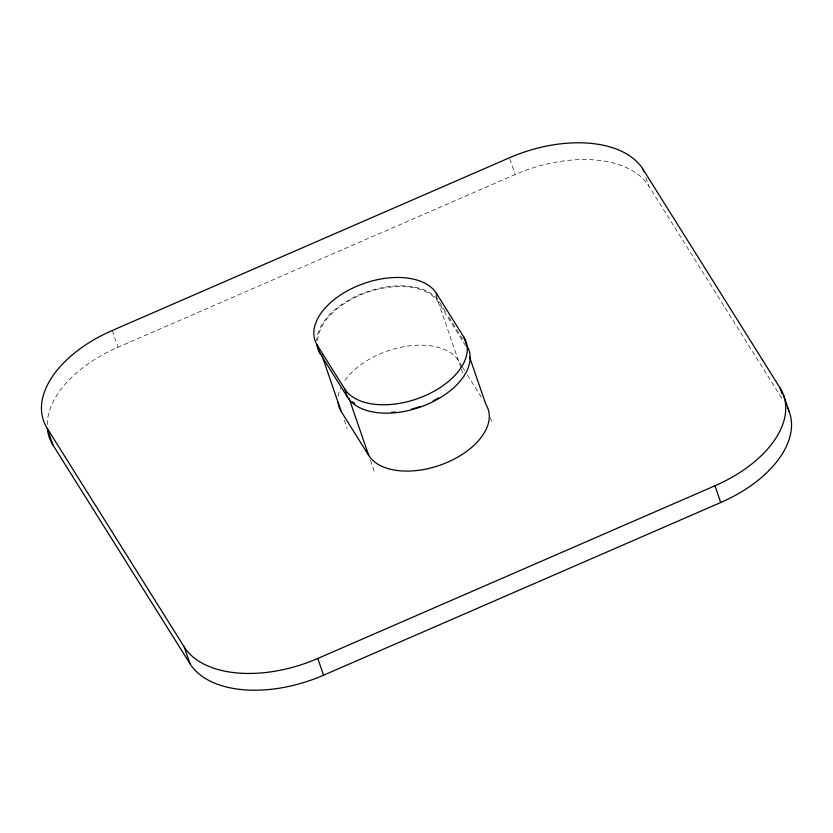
<?xml version="1.0" encoding="UTF-8"?>
<svg xmlns="http://www.w3.org/2000/svg" width="833" height="833" viewBox="0 0 833 833"><rect width="100%" height="100%" fill="white"/><g stroke="black" fill="none" stroke-linecap="round" stroke-linejoin="round"><path stroke-width="0.62" stroke-dasharray="4.17 3.12" d="M47.231 424.601A108.925 63.412 -19 0 1 118.015 347.236L515.211 174.534A108.925 63.412 -19 0 1 648.772 186.019L783.041 400.277M445.478 311.573L439.303 301.733A65.359 38.047 -19 0 0 369.821 290.842A65.359 38.047 -19 0 0 316.707 340.77M448.904 317.04L463.294 339.999M465.72 345.893L438.314 302.16A64.266 37.412 -19 0 0 368.321 291.998A64.266 37.412 -19 0 0 317.8 342.665M461.93 366.249L458.504 360.783A64.266 37.412 -19 0 0 403.661 346.715A64.266 37.412 -19 0 0 344.196 381.472M462.607 367.343L464.668 370.623M467.407 374.996L481.797 397.955M645.887 177.637L648.772 186.019M509.858 158.978L515.211 174.534M490.439 417.677L491.678 421.269M435.846 294.986L460.972 367.967M461.388 369.165L463.856 376.339M370.383 460.253L374.496 472.217M344.206 420.113L347.09 428.485M112.247 330.493L118.015 347.236M338.208 396.144A64.266 37.412 -19 0 1 340.635 387.918"/><path stroke-width="1.25" d="M47.2 428.329L184.228 646.981A108.925 63.412 -19 0 0 317.789 658.466L714.985 485.764A108.925 63.412 -19 0 0 780.032 387.918L643.003 169.266A108.925 63.412 -19 0 0 509.442 157.781L112.247 330.493A108.925 63.412 -19 0 0 47.2 428.329L52.968 445.082L189.997 663.734A108.925 63.412 -19 0 0 323.558 675.219L720.753 502.507A108.925 63.412 -19 0 0 787.56 407.806M320.153 353.546L317.269 345.174A65.359 38.047 -19 0 1 356.295 286.469A65.359 38.047 -19 0 1 436.43 293.362L463.835 337.084L466.719 345.466A65.359 38.047 -19 0 1 427.693 404.172A65.359 38.047 -19 0 1 347.559 397.279L320.153 353.546A65.359 38.047 -19 0 1 316.863 344.175M317.269 345.174L344.675 388.896L347.559 397.279M338.094 402.516A64.266 37.412 -19 0 0 341.322 411.731L368.738 455.464A64.266 37.412 -19 0 0 447.529 462.242A64.266 37.412 -19 0 0 485.91 404.515L469.51 356.888M783.655 395.425L789.424 412.168M780.032 387.918L782.093 393.905M643.003 169.266L643.826 171.66M714.985 485.764L720.753 502.507M436.43 293.362L437.252 295.746M348.965 398.07L368.738 455.464M321.559 354.337L341.322 411.731M317.789 658.466L323.558 675.219M184.228 646.981L189.997 663.734M438.668 397.862A64.266 37.412 -19 0 1 433.129 400.902M420.144 406.452A64.266 37.412 -19 0 1 411.492 409.118M395.342 412.033A64.266 37.412 -19 0 1 391.406 412.335M354.681 403.505A64.266 37.412 -19 0 1 352.63 401.766M463.835 337.084A65.359 38.047 -19 0 1 424.809 395.79A65.359 38.047 -19 0 1 344.675 388.896M52.968 445.082A108.925 63.412 -19 0 1 47.637 430.651"/></g></svg>
